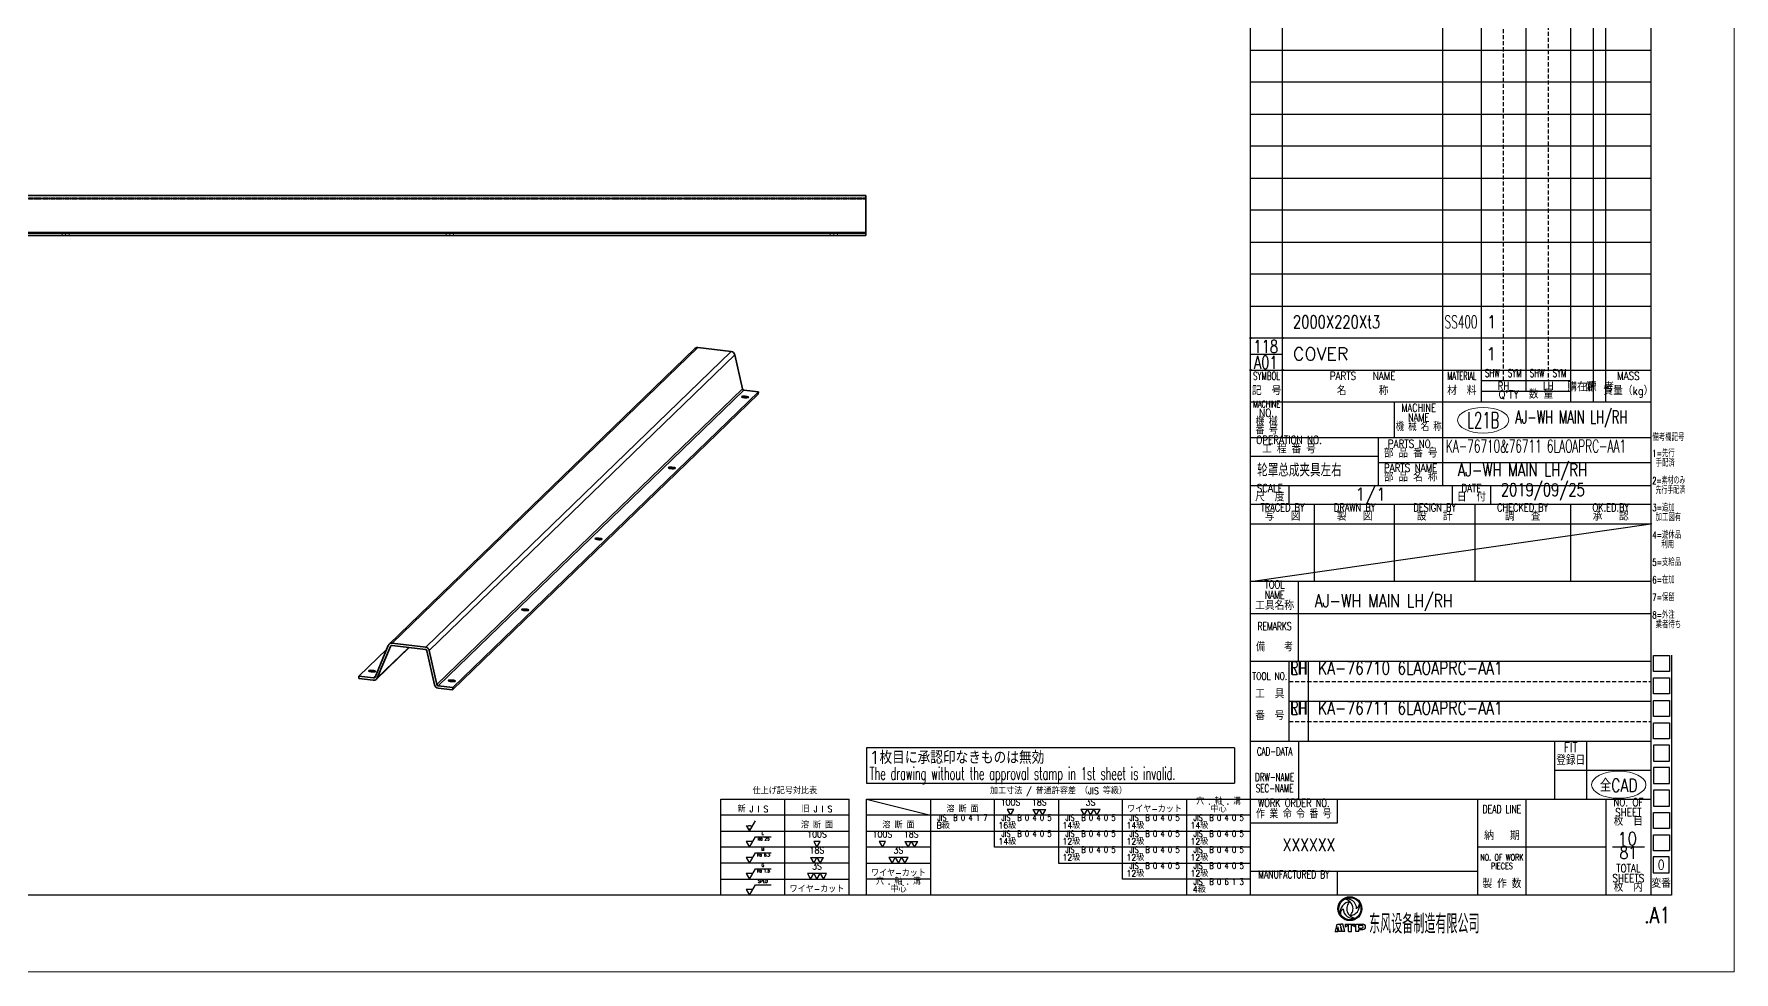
# Model space of a CAD drawing. Header units: millimetres. Extents: x 138386 to 176461, y -78851 to -42074.
# Drawn here: x 174337 to 176461, y -46192 to -45020 of the extents above; entities that cross this region are included whole.
import ezdxf
from ezdxf.enums import TextEntityAlignment as Align

# ---------------------------------------------------------------- set-up
doc = ezdxf.new("R2010")
doc.units = ezdxf.units.MM
for name, pattern in [('AM_ISO08W050x2', [9, 6, -0.75, 1.5, -0.75]), ('DASHDOT', [18.5, 12, -3, 0.5, -3]), ('HIDDEN', [9.525, 6.35, -3.175])]:
    doc.linetypes.add(name, pattern=pattern)
doc.layers.get('Defpoints').update_dxf_attribs({"lineweight": 20})
for name, color, linetype in [('\\M+1907D\\M+19867', 3, 'Continuous'), ('\\M+1907D\\M+19867\\M+195E2\\M+18F95\\M+190FC', 7, 'Continuous'), ('\\M+195B6\\M+18E9A', 4, 'Continuous'), ('TK', 7, 'Continuous'), ('图框文字', 1, 'Continuous')]:
    doc.layers.add(name, color=color, linetype=linetype)
for name, color, linetype, lineweight in [('CENTER', 2, 'AM_ISO08W050x2', 15), ('HIDDEN', 4, 'AM_ISO08W050x2', 9), ('図枠文字', 4, 'Continuous', 18)]:
    doc.layers.add(name, color=color, linetype=linetype, lineweight=lineweight)
doc.styles.add('KAI', font='simplex.shx', dxfattribs={"width": 0.8, "bigfont": 'extfont.shx'})
doc.styles.add('KAI(\\M+18F63)', font='simplex.shx', dxfattribs={"width": 0.8, "bigfont": 'extfont.shx'})
doc.styles.get("Standard").update_dxf_attribs({"font": 'txt.shx', "width": 0.8, "bigfont": 'bigfont.shx'})

# ---------------------------------------------------------------- blocks, each defined once
blk = doc.blocks.new('A1')
at = {"layer": 'Defpoints'}
for p, q in [((841, 0), (841, 594)), ((0, 0), (841, 0))]:
    blk.add_line(p, q, dxfattribs=at)
blk = doc.blocks.new('A$C82A3')
at = {"layer": '图框文字'}
for p, q in [((0.28, 0.42), (1.28, 0.42)), ((0.43, 0.42), (1.05, 2.92)), ((0.98, 1.58), (1.25, 0.42)), ((1.08, 2.92), (1.88, 2.92)), ((1.16, 2.16), (1.58, 0.42)), ((2.48, 0.42), (1.58, 0.42)), ((1.88, 2.92), (2.01, 2.39)), ((2.17, 2.92), (2.01, 2.39)), ((2.21, 2.18), (2.13, 1.89)), ((2.13, 1.89), (2.48, 0.42)), ((2.96, 2.92), (2.17, 2.92)), ((2.66, 0.42), (2.21, 2.18)), ((3.59, 0.42), (2.66, 0.42)), ((3.59, 0.42), (2.96, 2.92)), ((3.68, 2.92), (6.88, 2.92)), ((3.68, 2.92), (3.68, 2.02)), ((3.68, 2.02), (4.78, 2.67)), ((4.78, 0.42), (4.78, 2.67)), ((4.78, 0.42), (5.78, 0.42)), ((5.78, 0.42), (5.78, 2.67)), ((6.88, 2.02), (5.78, 2.67)), ((6.88, 2.92), (6.88, 2.02)), ((7.32, 2.92), (9.62, 2.92)), ((7.32, 0.42), (7.32, 2.92)), ((8.32, 0.42), (7.32, 0.42)), ((8.32, 2.52), (9.23, 2.52)), ((8.32, 1.52), (8.32, 2.52)), ((8.32, 1.52), (9.23, 1.52)), ((8.32, 1.12), (9.62, 1.12)), ((8.32, 0.42), (8.32, 1.12))]:
    blk.add_line(p, q, dxfattribs=at)
for radius in [4, 3.68]:
    blk.add_circle((5.28, 8.09), radius, dxfattribs=at)
for centre, radius, start, end in [((5.28, 5.53), 3.38, 131.0518, 165.2314), ((5.6, 6.85), 3.57, 94.3618, 189.3685), ((6.32, 8.09), 3.26, 180, 285.8775), ((3.12, 8.09), 3.2, 312.4542, 84.3408), ((4.24, 8.09), 3.29, 0, 103.7818), ((7.44, 8.09), 3.2, 132.4542, 264.3408), ((4.96, 9.33), 3.6, 274.9268, 7.678), ((5.28, 10.65), 3.39, 311.5828, 344.9375), ((9.23, 2.02), 0.5, 270, 90), ((9.62, 2.02), 0.9, 270, 90)]:
    blk.add_arc(centre, radius, start, end, dxfattribs=at)
blk = doc.blocks.new('\\M+1907D\\M+19867')
at = {"layer": '\\M+1907D\\M+19867'}
for p, q in [((790, 550), (790, 0)), ((665, 0), (665, 464)), ((665, 128), (790, 128)), ((499.55, 30), (539.55, 30)), ((499.55, 0), (499.55, 30)), ((519.55, 0), (519.55, 30)), ((539.55, 0), (539.55, 30)), ((545, 30), (665, 30)), ((545, 0), (545, 30)), ((565, 30), (565, 0)), ((539.55, 25), (499.55, 25)), ((665, 25), (545, 25)), ((790, 0), (0, 0))]:
    blk.add_line(p, q, dxfattribs=at)
at = {"layer": '\\M+1907D\\M+19867', "color": 6}
for p, q in [((675, 143), (675, 464)), ((725, 128), (725, 464)), ((737, 464), (737, 154)), ((751, 464), (751, 157.4)), ((765, 154), (765, 464)), ((772, 464), (772, 154)), ((776, 154), (776, 464)), ((665, 264), (790, 264)), ((790, 254), (665, 254)), ((665, 244), (790, 244)), ((790, 234), (665, 234)), ((665, 224), (790, 224)), ((790, 214), (665, 214)), ((665, 204), (790, 204)), ((790, 194), (665, 194)), ((665, 184), (790, 184)), ((790, 174), (665, 174)), ((665, 164), (790, 164)), ((765, 160.7), (737, 160.7)), ((737, 157.4), (765, 157.4)), ((790, 154), (665, 154)), ((710, 143), (710, 154)), ((665, 143), (790, 143)), ((705, 128), (705, 143)), ((705, 137), (665, 137)), ((790, 135), (705, 135)), ((677, 122), (677, 128)), ((728, 128), (728, 122)), ((740, 122), (740, 128)), ((790, 122), (665, 122)), ((685, 98), (685, 122)), ((710, 98), (710, 122)), ((735, 122), (735, 98)), ((765, 98), (765, 122)), ((665, 116), (790, 116)), ((790, 98), (665, 98)), ((680, 73), (680, 98)), ((665, 88), (790, 88)), ((790.82, 74.84), (795.82, 74.84)), ((790.82, 69.84), (790.82, 74.84)), ((795.82, 74.84), (795.82, 69.84)), ((796.5, 75), (796.5, 0)), ((790, 73), (665, 73)), ((677, 48), (677, 73)), ((683, 73), (683, 48)), ((795.82, 69.84), (790.82, 69.84)), ((790.82, 67.84), (795.82, 67.84)), ((790.82, 62.84), (790.82, 67.84)), ((795.82, 67.84), (795.82, 62.84)), ((790, 60.5), (677, 60.5)), ((795.82, 62.84), (790.82, 62.84)), ((790.82, 60.84), (795.82, 60.84)), ((790.82, 55.84), (790.82, 60.84)), ((795.82, 60.84), (795.82, 55.84)), ((795.82, 55.84), (790.82, 55.84)), ((790.82, 53.84), (795.82, 53.84)), ((790.82, 48.84), (790.82, 53.84)), ((795.82, 53.84), (795.82, 48.84)), ((790, 48), (665, 48)), ((680, 48), (680, 30)), ((760, 30), (760, 48)), ((770, 30), (770, 48)), ((795.82, 48.84), (790.82, 48.84)), ((660, 46), (545, 46)), ((545, 46), (545, 35)), ((660, 46), (660, 35)), ((795.82, 46.84), (790.82, 46.84)), ((790.82, 46.84), (790.82, 41.84)), ((795.82, 41.84), (795.82, 46.84)), ((760, 39), (790, 39)), ((790.82, 41.84), (795.82, 41.84)), ((795.82, 39.84), (790.82, 39.84)), ((790.82, 39.84), (790.82, 34.84)), ((795.82, 34.84), (795.82, 39.84)), ((545, 35), (660, 35)), ((790.82, 34.84), (795.82, 34.84)), ((790.82, 32.84), (790.82, 27.84)), ((795.82, 32.84), (790.82, 32.84)), ((795.82, 27.84), (795.82, 32.84)), ((545, 30), (565, 25)), ((585, 15), (585, 30)), ((605, 30), (605, 10)), ((625, 5), (625, 30)), ((645, 30), (645, 0)), ((665, 30), (776, 30)), ((692, 30), (692, 22.5)), ((736, 0), (736, 30)), ((751, 30), (751, 0)), ((776, 30), (776, 0)), ((776, 30), (790, 30)), ((776, 30), (790, 30)), ((790.82, 27.84), (795.82, 27.84)), ((692, 22.5), (665, 22.5)), ((790.82, 25.84), (795.82, 25.84)), ((790.82, 20.84), (790.82, 25.84)), ((795.82, 25.84), (795.82, 20.84)), ((499.55, 20), (539.55, 20)), ((545, 20), (665, 20)), ((795.82, 20.84), (790.82, 20.84)), ((790.82, 18.84), (795.82, 18.84)), ((790.82, 13.84), (790.82, 18.84)), ((795.82, 18.84), (795.82, 13.84)), ((539.55, 15), (499.55, 15)), ((565, 15), (545, 15)), ((665, 15), (585, 15)), ((776, 15), (736, 15)), ((788, 15), (778, 15)), ((790.75, 12), (790.75, 7)), ((795.75, 12), (790.75, 12)), ((795.82, 13.84), (790.82, 13.84)), ((795.75, 7), (795.75, 12)), ((539.55, 10), (499.55, 10)), ((545, 10), (565, 10)), ((605, 10), (665, 10)), ((665, 7.5), (736, 7.5)), ((692, 7.5), (692, 0)), ((790.75, 7), (795.75, 7)), ((499.55, 5), (539.55, 5)), ((565, 5), (545, 5)), ((665, 5), (625, 5)), ((796.5, 0), (790, 0))]:
    blk.add_line(p, q, dxfattribs=at)
at = {"layer": '\\M+1907D\\M+19867', "color": 6, "linetype": 'HIDDEN', "ltscale": 0.2}
for p, q in [((744, 160.7), (744, 464)), ((758, 464), (758, 160.7)), ((677, 66.75), (790, 66.75)), ((677, 54.25), (790, 54.25))]:
    blk.add_line(p, q, dxfattribs=at)
at = {"layer": '\\M+1907D\\M+19867', "color": 9}
blk.add_line((665, 98), (790, 116), dxfattribs=at)
at = {"layer": '\\M+1907D\\M+19867', "color": 4}
for p, q in [((591, 26.73), (589, 26.73)), ((589, 26.73), (590, 25)), ((590, 25), (591, 26.73)), ((597, 26.73), (598, 25)), ((597, 26.73), (601, 26.73)), ((598, 25), (599, 26.73)), ((599, 26.73), (600, 25)), ((600, 25), (601, 26.73)), ((618, 26.73), (612, 26.73)), ((612, 26.73), (613, 25)), ((613, 25), (614, 26.73)), ((614, 26.73), (615, 25)), ((615, 25), (616, 26.73)), ((616, 26.73), (617, 25)), ((617, 25), (618, 26.73)), ((507.45, 21.73), (508.45, 20)), ((508.45, 20), (510.31, 23.23)), ((507.45, 16.73), (508.45, 15)), ((509.45, 16.73), (507.45, 16.73)), ((508.45, 15), (510.31, 18.23)), ((510.31, 18.23), (515.22, 18.23)), ((528.55, 16.73), (529.55, 15)), ((530.55, 16.73), (528.55, 16.73)), ((529.55, 15), (530.55, 16.73)), ((549, 16.73), (550, 15)), ((551, 16.73), (549, 16.73)), ((550, 15), (551, 16.73)), ((557, 16.73), (558, 15)), ((557, 16.73), (561, 16.73)), ((558, 15), (559, 16.73)), ((559, 16.73), (560, 15)), ((560, 15), (561, 16.73)), ((507.45, 11.73), (508.45, 10)), ((509.45, 11.73), (507.45, 11.73)), ((508.45, 10), (510.31, 13.23)), ((510.31, 13.23), (515.22, 13.23)), ((527.55, 11.73), (528.55, 10)), ((527.55, 11.73), (531.55, 11.73)), ((528.55, 10), (529.55, 11.73)), ((529.55, 11.73), (530.55, 10)), ((530.55, 10), (531.55, 11.73)), ((558, 11.73), (552, 11.73)), ((552, 11.73), (553, 10)), ((553, 10), (554, 11.73)), ((554, 11.73), (555, 10)), ((555, 10), (556, 11.73)), ((556, 11.73), (557, 10)), ((557, 10), (558, 11.73)), ((507.45, 6.73), (508.45, 5)), ((509.45, 6.73), (507.45, 6.73)), ((508.45, 5), (510.31, 8.23)), ((510.31, 8.23), (515.22, 8.23)), ((532.55, 6.73), (526.55, 6.73)), ((526.55, 6.73), (527.55, 5)), ((527.55, 5), (528.55, 6.73)), ((528.55, 6.73), (529.55, 5)), ((529.55, 5), (530.55, 6.73)), ((530.55, 6.73), (531.55, 5)), ((531.55, 5), (532.55, 6.73)), ((507.45, 1.73), (508.45, 0)), ((509.45, 1.73), (507.45, 1.73)), ((508.45, 0), (510.31, 3.23)), ((510.31, 3.23), (515.22, 3.23))]:
    blk.add_line(p, q, dxfattribs=at)
blk.add_circle((508.45, 21.2), 0.6, dxfattribs=at)
at = {"layer": '図枠文字'}
blk.add_ellipse((737.63, 148.36), major_axis=(-8, 0), ratio=0.5, dxfattribs=at)
at = {"layer": '図枠文字', "color": 9}
blk.add_ellipse((780, 34.5), major_axis=(-8.5, 0), ratio=0.5, dxfattribs=at)
at = {"xscale": 0.9331199999999171, "yscale": 0.9331199999999171, "zscale": 0.9331199999999171}
blk.add_blockref('A$C82A3', (691.09, -11.77), dxfattribs=at)
at = {"layer": '\\M+1907D\\M+19867', "color": 4, "style": 'KAI'}
for s, height, width, p in [('SYMBOL', 2.5, 0.65, (670, 160.2)), ('PARTS   NAME', 2.5, 0.8, (700, 160.2)), ('MATERIAL', 2.5, 0.6, (731, 160.2)), ('SHW', 2.5, 0.65, (740.5, 161.1)), ('SYM', 2.5, 0.65, (747.5, 161.1)), ('SHW', 2.5, 0.65, (754.5, 161.1)), ('SYM', 2.5, 0.65, (761.5, 161.1)), ('MASS', 2.5, 0.8, (783, 160.2)), ('MACHINE', 2.1, 0.7, (670, 151.7)), ('\\M+18B4C  \\M+18D86', 2.5, 0.9, (670, 155.5)), ('\\M+196BC      \\M+18FCC', 2.5, 0.9, (700, 155.5)), ('\\M+18DDE  \\M+197BF', 2.5, 0.9, (731, 155.5)), ("Q'TY  \\M+19094 \\M+197CA", 2.5, 0.9, (751, 154.4)), ('\\M+18EBF\\M+197CA\\M+18169kg\\M+1816A', 2.5, 0.9, (783, 155.5)), ('\\M+18B40 \\M+18A42', 2.5, 0.8, (670, 145.9)), ('NO.', 2.5, 0.8, (670, 148.7)), ('MACHINE', 2.5, 0.75, (717.5, 150.25)), ('NAME', 2.5, 0.75, (717.5, 147.25)), ('OPERATION NO.', 2.5, 0.8, (677, 140.2)), ('\\M+194D4 \\M+18D86', 2.5, 0.8, (670, 143.2)), ('\\M+18B40 \\M+18A42 \\M+196BC \\M+18FCC', 2.5, 0.75, (717.5, 144.25)), ('\\M+18D48 \\M+192F6 \\M+194D4 \\M+18D86', 2.5, 0.9, (677, 137.3)), ('\\M+19594 \\M+19569 \\M+194D4 \\M+18D86', 2.5, 0.9, (715, 136)), ('PARTS NO.', 2.5, 0.8, (715, 139)), ('PARTS NAME', 2.5, 0.8, (715, 131.5)), ('SCALE', 2.5, 0.8, (671, 125.1)), ('\\M+19594 \\M+19569 \\M+196BC \\M+18FCC', 2.5, 0.9, (715, 128.5)), ('DATE', 2.5, 0.8, (734, 125.1)), ('\\M+18EDA  \\M+19378', 2.5, 0.9, (671, 122.3)), ('TRACED BY', 2.5, 0.75, (675, 119.1)), ('DRAWN BY', 2.5, 0.75, (697.5, 119.1)), ('DESIGN BY', 2.5, 0.75, (722.5, 119.1)), ('\\M+193FA  \\M+19574', 2.5, 0.9, (734, 122.3)), ('CHECKED BY', 2.5, 0.75, (750, 119.1)), ('OK.ED.BY', 2.5, 0.75, (777.5, 119.1)), ('\\M+18ECA   \\M+1907D', 2.5, 0.9, (675, 116.3)), ('\\M+190BB   \\M+1907D', 2.5, 0.9, (697.5, 116.3)), ('\\M+190DD   \\M+18C76', 2.5, 0.9, (722.5, 116.3)), ('\\M+192B2   \\M+18DB8', 2.5, 0.9, (750, 116.3)), (' \\M+18FB3   \\M+19446 ', 2.5, 0.9, (777.5, 116.3)), ('TOOL', 2.5, 0.75827, (672.5, 95)), ('\\M+18D48\\M+18BEF\\M+196BC\\M+18FCC', 2.5, 0.9, (672.5, 88.4)), ('NAME', 2.5, 0.692741, (672.5, 91.8)), ('REMARKS', 2.5, 0.691521, (672.5, 82)), ('\\M+194F5    \\M+18D6C', 2.5, 0.8, (672.5, 75.5)), ('TOOL NO.', 2.3, 0.75, (671, 66.6)), ('\\M+18D48\\M+18140\\M+18BEF', 2.5, 0.9, (671, 60.8)), ('\\M+194D4\\M+18140\\M+18D86', 2.5, 0.9, (671, 54)), ('CAD-DATA', 2.5, 0.65, (672.5, 42.9)), ('\\M+1936F\\M+1985E\\M+193FA', 3, 0.8, (765, 39.8)), ('FIT', 3, 0.8, (765, 43.8)), ('DRW-NAME', 2.5, 0.65, (672.5, 34.9)), ('\\M+18E64\\M+18FE3\\M+182B0\\M+18B4C\\M+18D86\\M+191CE\\M+194E4\\M+1955C', 2, 0.9, (519.52, 31.01)), ('SEC-NAME', 2.5, 0.65, (672.5, 31.4)), ('\\M+19056 J I S', 2, 0.9, (509.55, 25.3)), ('\\M+18B8C J I S', 2, 0.9, (529.55, 25.3)), ('\\M+1976E \\M+19266 \\M+196CA', 2, 0.9, (575, 25.3)), ('100S', 2, 0.9, (590, 27.43)), ('18S', 2, 0.9, (599, 27.43)), ('3S', 2, 0.9, (615, 27.43)), ('\\M+1838F\\M+18343\\M+18384-\\M+1834A\\M+18362\\M+18367', 2, 0.9, (635, 25.3)), ('\\M+18C8A . \\M+18EB2 . \\M+18D61', 2, 0.9, (655, 27.7)), ('\\M+19286\\M+19053', 2, 0.9, (655, 25.3)), ('WORK ORDER NO.', 2.5, 0.75, (678.5, 26.8)), ('\\M+18DEC \\M+18BC6 \\M+196BD \\M+197DF \\M+194D4 \\M+18D86', 2.5, 0.8, (678.5, 23.3)), ('DEAD LINE', 2.5, 0.7, (743.5, 24.9)), ('NO. OF', 2.5, 0.8, (783, 27)), ('SHEET', 2.5, 0.8, (783, 23.9)), ('\\M+1976E \\M+19266 \\M+196CA', 2, 0.9, (529.55, 20.3)), ('\\M+1976E \\M+19266 \\M+196CA', 2, 0.9, (555, 20.3)), ('B\\M+18B89', 2, 0.9, (569, 20.2)), ('JIS  B 0 4 1 7', 2, 0.65, (575, 22.6)), ('16\\M+18B89', 2, 0.9, (589, 20.2)), ('JIS  B 0 4 0 5', 2, 0.65, (595, 22.6)), ('14\\M+18B89', 2, 0.9, (609, 20.2)), ('JIS  B 0 4 0 5', 2, 0.65, (615, 22.6)), ('14\\M+18B89', 2, 0.9, (629, 20.2)), ('JIS  B 0 4 0 5', 2, 0.65, (635, 22.6)), ('14\\M+18B89', 2, 0.9, (649, 20.2)), ('JIS  B 0 4 0 5', 2, 0.65, (655, 22.6)), ('\\M+19687  \\M+196DA', 2.5, 0.9, (783, 21)), ('Ra 25', 1, 0.9, (512.86, 16.81)), ('L', 1, 0.9, (512.64, 18.57)), ('100S', 2, 0.9, (529.55, 17.43)), ('100S', 2, 0.9, (550, 17.43)), ('18S', 2, 0.9, (559, 17.43)), ('14\\M+18B89', 2, 0.9, (589, 15.2)), ('JIS  B 0 4 0 5', 2, 0.65, (595, 17.6)), ('12\\M+18B89', 2, 0.9, (609, 15.2)), ('JIS  B 0 4 0 5', 2, 0.65, (615, 17.6)), ('12\\M+18B89', 2, 0.9, (629, 15.2)), ('JIS  B 0 4 0 5', 2, 0.65, (635, 17.6)), ('12\\M+18B89', 2, 0.9, (649, 15.2)), ('JIS  B 0 4 0 5', 2, 0.65, (655, 17.6)), ('\\M+1945B   \\M+18AFA', 2.5, 0.9, (743.5, 16.5)), ('Ra 6.3', 1, 0.9, (512.86, 11.81)), ('M', 1, 0.9, (512.64, 13.57)), ('18S', 2, 0.9, (529.55, 12.43)), ('3S', 2, 0.9, (555, 12.43)), ('12\\M+18B89', 2, 0.9, (609, 10.2)), ('JIS  B 0 4 0 5', 2, 0.65, (615, 12.6)), ('12\\M+18B89', 2, 0.9, (629, 10.2)), ('JIS  B 0 4 0 5', 2, 0.65, (635, 12.6)), ('12\\M+18B89', 2, 0.9, (649, 10.2)), ('JIS  B 0 4 0 5', 2, 0.65, (655, 12.6)), ('NO. OF WORK', 2, 0.7, (743.5, 10.2)), ('Ra 1.6', 1, 0.9, (512.86, 6.81)), ('G', 1, 0.9, (512.64, 8.57)), ('3S', 2, 0.9, (529.55, 7.43)), ('\\M+1838F\\M+18343\\M+18384-\\M+1834A\\M+18362\\M+18367', 2, 0.9, (555, 5.3)), ('\\M+18C8A . \\M+18EB2 . \\M+18D61', 2, 0.9, (555, 2.7)), ('12\\M+18B89', 2, 0.9, (629, 5.2)), ('JIS  B 0 4 0 5', 2, 0.65, (635, 7.6)), ('12\\M+18B89', 2, 0.9, (649, 5.2)), ('JIS  B 0 4 0 5', 2, 0.65, (655, 7.6)), ('MANUFACTURED BY', 2.5, 0.7, (678.5, 4.5)), ('PIECES', 2, 0.7, (743.5, 7.5)), ('SHEETS', 2.5, 0.8, (783, 3.3)), ('TOTAL', 2.5, 0.8, (783, 6.4)), ('SPED', 1, 0.9, (512.64, 3.57)), ('\\M+1838F\\M+18343\\M+18384-\\M+1834A\\M+18362\\M+18367', 2, 0.9, (529.55, 0.3)), ('\\M+19286\\M+19053', 2, 0.9, (555, 0.3)), ('4\\M+18B89', 2, 0.9, (649, 0.2)), ('JIS  B 0 6 1 3', 2, 0.65, (655, 2.6)), ('\\M+190BB \\M+18DEC \\M+19094', 2.5, 0.9, (743.5, 1.5)), ('\\M+19687  \\M+193E0', 2.5, 0.9, (783, 0.4)), ('\\M+195CF\\M+194D4', 2.5, 0.9, (793.25, 1.6))]:
    blk.add_text(s, height=height, dxfattribs=dict(at, width=width)).set_placement(p, align=Align.BOTTOM_CENTER)
at = {"layer": '\\M+1907D\\M+19867', "color": 4, "style": 'KAI(\\M+18F63)', "width": 0.9}
for s, p in [('\\M+18D77\\M+18DDD\\M+19557', (768.5, 159)), ('\\M+194F5\\M+18140\\M+18D6C', (774, 159))]:
    blk.add_text(s, height=2.5, dxfattribs=at).set_placement(p, align=Align.MIDDLE)
at = {"layer": '\\M+1907D\\M+19867', "color": 4, "style": 'KAI'}
for s, width, p in [('\\M+194F5\\M+18D6C\\M+19793\\M+18B4C\\M+18D86', 0.65, (790.5, 143)), ('1=\\M+190E6\\M+18D73 ', 0.65, (790.5, 138)), ('\\M+18EE8\\M+1947A\\M+18DCF', 0.65, (791.5, 135)), ('2=\\M+19166\\M+18DDE\\M+182CC\\M+182DD', 0.6, (790.5, 129.5)), ('\\M+190E6\\M+18D73\\M+18EE8\\M+1947A\\M+18DCF', 0.6, (791.5, 126.5)), ('3=\\M+192C7\\M+189C1 ', 0.65, (790.5, 121)), ('\\M+189C1\\M+18D48\\M+1907D\\M+1974C', 0.65, (791.5, 118)), ('4=\\M+19756\\M+18B78\\M+19569', 0.65, (790.5, 112.5)), ('\\M+19798\\M+19770', 0.65, (793.3, 109.5)), ('5=\\M+18E78\\M+18B8B\\M+19569', 0.65, (790.5, 104)), ('6=\\M+18DDD\\M+189C1 ', 0.65, (790.5, 98.5)), ('7=\\M+195DB\\M+197AF ', 0.65, (790.5, 93)), ('8=\\M+18A4F\\M+1928D ', 0.65, (790.5, 87.5)), ('\\M+18BC6\\M+18ED2\\M+191D2\\M+182BF', 0.65, (791.5, 84.5))]:
    blk.add_text(s, height=2.2, dxfattribs=dict(at, width=width)).set_placement(p, align=Align.MIDDLE_LEFT)
for s, width, p in [('1\\M+19687\\M+196DA\\M+182C9\\M+18FB3\\M+19446\\M+188F3\\M+182C8\\M+182AB\\M+182E0\\M+182CC\\M+182CD\\M+196B3\\M+18CF8', 0.9, (546, 41)), ('The drawing without the approval stamp in 1st sheet is invalid.', 0.55, (546, 36))]:
    blk.add_text(s, height=4, dxfattribs=dict(at, width=width)).set_placement(p)
at = {"layer": '\\M+1907D\\M+19867', "color": 4, "style": 'KAI', "width": 0.9}
blk.add_text('\\M+189C1\\M+18D48\\M+190A1\\M+19640 / \\M+19581\\M+192CA\\M+18B96\\M+19765\\M+18DB7 \\M+18169JIS \\M+19399\\M+18B89\\M+1816A', height=2, rotation=0, dxfattribs=at).set_placement((605, 31), align=Align.BOTTOM_CENTER)
at = {"layer": '\\M+1907D\\M+19867', "color": 4, "style": 'KAI', "width": 0.8}
blk.add_text('0', height=3, dxfattribs=at).set_placement((793.25, 9.5), align=Align.MIDDLE_CENTER)
at = {"layer": '\\M+1907D\\M+19867', "color": 4, "insert": (787.94, -3.73), "char_height": 5, "width": 9.2396, "attachment_point": 1, "style": 'KAI'}
blk.add_mtext('.A1', dxfattribs=at)
at = {"layer": 'TK', "insert": (701.99, -5.98), "char_height": 6, "width": 166.9095, "attachment_point": 1}
blk.add_mtext('{\\Fisocp,gbcbig|c134;东风设备制造有限公司}', dxfattribs=at)
at = {"layer": '図枠文字', "style": 'KAI'}
for s, height, width, p in [('RH', 2.5, 0.8, (744, 159.05)), ('LH', 2.5, 0.8, (758, 159.05)), ('L21B', 5, 0.6, (737.63, 148.36)), ('\\M+19153CAD', 4, 0.8, (780, 34.5))]:
    blk.add_text(s, height=height, dxfattribs=dict(at, width=width)).set_placement(p, align=Align.MIDDLE)
for s, width, p in [('AJ-WH MAIN LH/RH', 0.65, (747.66, 146.17)), ('KA-76710&76711 6LAOAPRC-AA1', 0.6, (726, 137.08)), ('轮\\M+1E3AB总\\M+190AC夹\\M+18BEF\\M+18DB6\\M+18945', 0.75, (667.06, 129.56)), ('AJ-WH MAIN LH/RH', 0.75, (729.72, 129.64)), ('KA-76710 6LAOAPRC-AA1', 0.8, (686, 67.75)), ('KA-76711 6LAOAPRC-AA1', 0.8, (686, 55.25)), ('XXXXXX', 0.8, (675, 12.5))]:
    blk.add_text(s, height=4, dxfattribs=dict(at, width=width)).set_placement(p, align=Align.BOTTOM_LEFT)
for s, width, p in [('2019/09/25', 0.75, (756.28, 123.43)), ('LH', 0.75, (680, 67.75)), ('RH', 0.75, (680, 55.25)), ('81', 0.8, (783, 10.13))]:
    blk.add_text(s, height=4, dxfattribs=dict(at, width=width)).set_placement(p, align=Align.BOTTOM_CENTER)
at = {"layer": '図枠文字', "style": 'KAI', "width": 0.8}
blk.add_text('AJ-WH MAIN LH/RH', height=4, dxfattribs=at).set_placement((685, 90))

msp = doc.modelspace()

# ---------------------------------------------------------------- linework, layer by layer
msp.add_circle((176357.305, -45631.848), 0.5)
at = {"layer": '\\M+1907D\\M+19867', "lineweight": 35}
for p, q in [((173376.647, -45221.717), (175376.647, -45221.717)), ((175376.647, -45225.197), (175376.647, -45267.325)), ((173376.647, -45268.717), (175376.647, -45268.717)), ((173376.647, -45271.717), (175376.647, -45271.717)), ((175162.722, -45412.855), (174780.948, -45782.225)), ((175166.615, -45411.571), (175208.374, -45416.647)), ((175212.743, -45420.609), (175222.394, -45463.307)), ((174860.251, -45839.393), (175242.025, -45470.023)), ((174860.501, -45836.466), (175242.275, -45467.096)), ((174777.857, -45788.598), (174743.13, -45822.197)), ((174779.893, -45783.769), (174763.242, -45823.27)), ((174805.829, -45786.45), (174764.906, -45826.043)), ((174765.961, -45824.499), (174782.612, -45784.999)), ((174784.591, -45783.867), (174826.351, -45788.944)), ((174826.6, -45786.018), (174784.841, -45780.941)), ((174828.098, -45790.529), (174837.749, -45833.227)), ((174830.97, -45789.979), (174840.62, -45832.677))]:
    msp.add_line(p, q, dxfattribs=at)
at = {"layer": '\\M+1907D\\M+19867', "lineweight": 35, "ltscale": 0.086995}
msp.add_line((175376.647, -45221.717), (175376.647, -45225.197), dxfattribs=at)
at = {"layer": '\\M+1907D\\M+19867', "lineweight": 13}
for p, q in [((173376.647, -45225.197), (175376.647, -45225.197)), ((173376.647, -45267.325), (175376.647, -45267.325)), ((175166.615, -45411.571), (174784.841, -45780.941)), ((174826.6, -45786.018), (175208.374, -45416.647)), ((174830.97, -45789.979), (175212.743, -45420.609)), ((174840.62, -45832.677), (175222.394, -45463.307)), ((174842.368, -45834.262), (175224.142, -45464.891)), ((174805.349, -45786.391), (174765.961, -45824.499))]:
    msp.add_line(p, q, dxfattribs=at)
at = {"layer": '\\M+1907D\\M+19867', "lineweight": 35, "ltscale": 0.034798}
msp.add_line((175376.647, -45267.325), (175376.647, -45268.717), dxfattribs=at)
at = {"layer": '\\M+1907D\\M+19867', "lineweight": 35, "ltscale": 0.075}
msp.add_line((175376.647, -45271.717), (175376.647, -45268.717), dxfattribs=at)
at = {"layer": '\\M+1907D\\M+19867', "color": 6}
msp.add_line((175897.305, -45420.137), (175857.305, -45420.137), dxfattribs=at)
at = {"layer": '\\M+1907D\\M+19867', "lineweight": 35, "ltscale": 0.456656}
for p, q in [((175224.142, -45464.891), (175242.275, -45467.096)), ((174761.013, -45827.328), (174742.881, -45825.123)), ((174743.13, -45822.197), (174761.263, -45824.401)), ((174860.251, -45839.393), (174842.119, -45837.188)), ((174842.368, -45834.262), (174860.501, -45836.466))]:
    msp.add_line(p, q, dxfattribs=at)
at = {"layer": '\\M+1907D\\M+19867', "lineweight": 35, "ltscale": 0.073433}
for p, q in [((175242.025, -45470.023), (175242.275, -45467.096)), ((174742.881, -45825.123), (174743.13, -45822.197)), ((174860.251, -45839.393), (174860.501, -45836.466))]:
    msp.add_line(p, q, dxfattribs=at)
at = {"layer": '\\M+1907D\\M+19867', "lineweight": 13, "ltscale": 0.036648}
msp.add_line((174782.612, -45784.999), (174783.666, -45783.98), dxfattribs=at)
at = {"layer": '\\M+1907D\\M+19867', "lineweight": 13, "ltscale": 0.088251}
msp.add_line((174763.8, -45821.947), (174761.263, -45824.401), dxfattribs=at)
at = {"layer": '\\M+1907D\\M+19867', "lineweight": 35}
for centre, major_axis, ratio, start_param, end_param in [((175166.199, -45416.448), (-3.477, 3.593), 0.96408173, 5.41127053, 6.28322951), ((175207.958, -45421.525), (-3.477, 3.593), 0.96408173, 4.14940495, 5.41127053), ((175225.836, -45473.413), (4.484, -0.382), 0.20333773, 3.14160422, 4.03696391), ((175225.836, -45473.413), (4.484, -0.382), 0.20333773, 0.00001157, 3.14160422), ((175224.308, -45462.94), (-1.391, 1.437), 0.96408173, 1.00781229, 2.26967787), ((175225.836, -45473.413), (4.484, -0.382), 0.20333773, 4.03696391, 6.28319688), ((175134.211, -45562.062), (4.484, -0.382), 0.20333773, 3.14160422, 4.03696391), ((175134.211, -45562.062), (4.484, -0.382), 0.20333773, 0.00001157, 3.14160422), ((175134.211, -45562.062), (4.484, -0.382), 0.20333773, 4.03696391, 6.28319688), ((175042.585, -45650.711), (4.484, -0.382), 0.20333773, 3.14160422, 4.03696391), ((175042.585, -45650.711), (4.484, -0.382), 0.20333773, 0.00001157, 3.14160422), ((175042.585, -45650.711), (4.484, -0.382), 0.20333773, 4.03696391, 6.28319688), ((174950.959, -45739.36), (4.484, -0.382), 0.20333773, 3.14160422, 4.03696391), ((174950.959, -45739.36), (4.484, -0.382), 0.20333773, 0.00001157, 3.14160422), ((174950.959, -45739.36), (4.484, -0.382), 0.20333773, 4.03696391, 6.28319688), ((174784.425, -45785.819), (3.477, -3.593), 0.96408173, 3.14163685, 3.53154346), ((174784.425, -45785.819), (3.477, -3.593), 0.96408173, 2.26967787, 3.14163685), ((174784.425, -45785.819), (1.391, -1.437), 0.96408173, 3.14163685, 3.53154346), ((174784.425, -45785.819), (1.391, -1.437), 0.96408173, 2.26967787, 3.14163685), ((174826.184, -45790.896), (1.391, -1.437), 0.96408173, 1.00781229, 2.26967787), ((174826.184, -45790.896), (3.477, -3.593), 0.96408173, 1.00781229, 2.26967787), ((174759.568, -45815.879), (4.484, -0.382), 0.20333773, 3.14160422, 4.03696391), ((174759.568, -45815.879), (4.484, -0.382), 0.20333773, 0.00001157, 3.14160422), ((174759.568, -45815.879), (4.484, -0.382), 0.20333773, 4.03696391, 6.28319688), ((174761.429, -45822.45), (3.477, -3.593), 0.96408173, 5.41127053, 6.28322951), ((174761.429, -45822.45), (1.391, -1.437), 0.96408173, 5.41127053, 6.28322951), ((174761.429, -45822.45), (1.391, -1.437), 0.96408173, 0.0000442, 0.3899508), ((174761.429, -45822.45), (3.477, -3.593), 0.96408173, 0.0000442, 0.3899508), ((174842.534, -45832.311), (3.477, -3.593), 0.96408173, 4.14940495, 5.41127053), ((174842.534, -45832.311), (1.391, -1.437), 0.96408173, 4.14940495, 5.41127053), ((174859.333, -45828.009), (4.484, -0.382), 0.20333773, 3.14160422, 4.03696391), ((174859.333, -45828.009), (4.484, -0.382), 0.20333773, 0.00001157, 3.14160422), ((174859.333, -45828.009), (4.484, -0.382), 0.20333773, 4.03696391, 6.28319688)]:
    msp.add_ellipse(centre, major_axis=major_axis, ratio=ratio, start_param=start_param, end_param=end_param, dxfattribs=at)
at = {"layer": '\\M+1907D\\M+19867\\M+195E2\\M+18F95\\M+190FC'}
for centre in [(175857.305, -45399.848), (175897.305, -45399.848), (175857.305, -45439.848), (175897.305, -45439.848)]:
    msp.add_circle(centre, 0.88, dxfattribs=at)
at = {"layer": 'CENTER', "linetype": 'DASHDOT', "lineweight": 13, "ltscale": 0.090015}
for p, q in [((174376.647, -45268.417), (174376.647, -45272.017)), ((174856.647, -45268.417), (174856.647, -45272.017)), ((175336.647, -45268.417), (175336.647, -45272.017))]:
    msp.add_line(p, q, dxfattribs=at)
at = {"layer": 'HIDDEN', "lineweight": 13}
for p, q in [((173376.647, -45224.717), (175376.647, -45224.717)), ((175376.647, -45225.197), (173376.647, -45225.197)), ((173376.647, -45226.109), (175376.647, -45226.109)), ((173376.647, -45226.109), (175376.647, -45226.109)), ((175376.647, -45267.325), (173376.647, -45267.325)), ((175376.647, -45268.237), (173376.647, -45268.237)), ((173376.647, -45268.237), (175376.647, -45268.237))]:
    msp.add_line(p, q, dxfattribs=at)
at = {"layer": 'HIDDEN', "lineweight": 13, "ltscale": 0.075}
for p, q in [((174372.147, -45268.717), (174372.147, -45271.717)), ((174372.147, -45268.717), (174372.147, -45271.717)), ((174381.147, -45268.717), (174381.147, -45271.717)), ((174381.147, -45268.717), (174381.147, -45271.717)), ((174852.147, -45268.717), (174852.147, -45271.717)), ((174852.147, -45268.717), (174852.147, -45271.717)), ((174861.147, -45268.717), (174861.147, -45271.717)), ((174861.147, -45268.717), (174861.147, -45271.717)), ((175332.147, -45268.717), (175332.147, -45271.717)), ((175332.147, -45268.717), (175332.147, -45271.717)), ((175341.147, -45268.717), (175341.147, -45271.717)), ((175341.147, -45268.717), (175341.147, -45271.717))]:
    msp.add_line(p, q, dxfattribs=at)

# ---------------------------------------------------------------- block references
at = {"layer": '\\M+1907D\\M+19867', "xscale": 4, "yscale": 4, "zscale": 4}
msp.add_blockref('A1', (173097.305, -46191.848), dxfattribs=at)
at = {"layer": '\\M+1907D\\M+19867', "color": 4, "xscale": 4, "yscale": 4, "zscale": 4}
msp.add_blockref('\\M+1907D\\M+19867', (173197.305, -46095.848), dxfattribs=at)

# ---------------------------------------------------------------- texts
at = {"layer": '\\M+195B6\\M+18E9A', "style": 'KAI', "width": 0.75}
msp.add_text('2000X220Xt3', height=16, dxfattribs=at).set_placement((175910.241, -45379.579), align=Align.MIDDLE_LEFT)
at = {"layer": '\\M+195B6\\M+18E9A', "style": 'KAI'}
for s, width, p in [('SS400', 0.6, (176120.287, -45379.579)), ('1', 0.9, (176158.515, -45379.579)), ('118', 0.75, (175876.241, -45410.298)), ('1', 0.9, (176157.912, -45419.579)), ('A01', 0.75, (175876.241, -45430.054))]:
    msp.add_text(s, height=16, dxfattribs=dict(at, width=width)).set_placement(p, align=Align.MIDDLE)
msp.add_text('COVER', height=16, dxfattribs=at).set_placement((175910.241, -45419.579), align=Align.MIDDLE_LEFT)
at = {"layer": '図枠文字', "style": 'KAI', "width": 0.9}
for s, p in [('1/1', (176007.305, -45595.848)), ('10', (176328.06, -46025.311))]:
    msp.add_text(s, height=16, dxfattribs=at).set_placement(p, align=Align.MIDDLE)
at = {"layer": '図枠文字', "style": 'KAI', "width": 0.75}
for s, p in [('RH', (175917.305, -45824.848)), ('LH', (175917.305, -45874.848))]:
    msp.add_text(s, height=16, dxfattribs=at).set_placement(p, align=Align.BOTTOM_CENTER)

doc.saveas('drawing.dxf')
